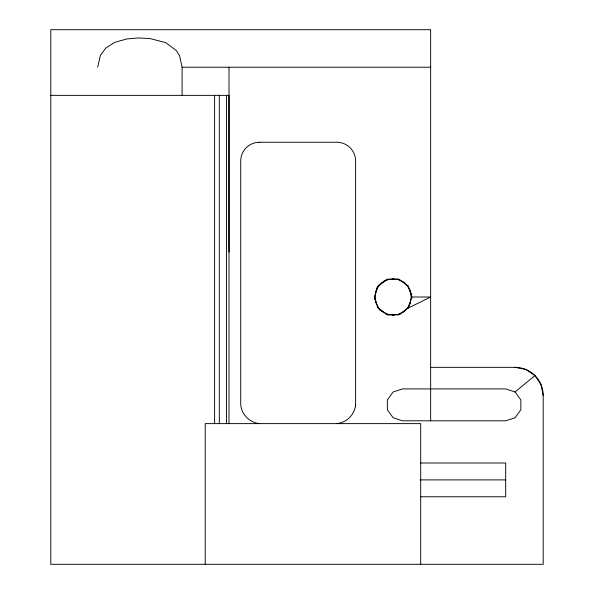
<?xml version="1.0" encoding="UTF-8"?>
<svg xmlns="http://www.w3.org/2000/svg" width="594" height="594" viewBox="0 0 594 594"><rect width="100%" height="100%" fill="white"/><g stroke="black" fill="none" stroke-linecap="round" stroke-linejoin="round"><path stroke-width="0.89" d="M228.987 252.064L229.002 95.352L50.802 95.352M374.532 299.398L376.507 288.884M409.927 304.239L411.739 294.602M97.698 67.219L100.393 55.353L105.843 48.032L114.679 42.389L126.663 38.981L138.202 37.949L149.814 38.506L165.615 42.605L176.203 50.401L179.559 55.65L182.106 67.219L182.106 95.352M408.308 308.026L411.894 297L408.308 285.974L398.93 279.158L387.34 279.158L377.962 285.974L374.376 297L377.962 308.026L387.34 314.842L398.93 314.842L408.308 308.026L430.65 297L411.894 297M375.675 292.181L378.734 285.736M407.536 308.264L410.595 301.819M376.67 288.008L384.452 280.658M402.465 312.726L408.947 306.608M515.05 391.958L520.849 399.933L520.849 409.786L515.05 417.76L505.68 420.804L402.517 420.804L393.139 417.76L387.347 409.786L387.347 399.933L393.139 391.958L402.517 388.914L505.68 388.914L515.05 391.958L534.956 375.586L541.052 384.712L543.198 395.478L543.198 564.3L50.802 564.3L50.802 29.7L430.65 29.7L430.65 420.842M381.058 283.271L388.105 279.418M398.166 314.582L405.212 310.729M385.989 279.937L393.948 278.905M392.322 315.095L400.282 314.063M182.106 67.219L430.65 67.219M259.214 142.248L336.857 142.248A18.756 18.756 0 0 1 355.62 161.004L355.62 406.162M430.65 367.344L515.057 367.344L525.831 369.483L534.956 375.586M420.589 463.008L505.68 463.008L505.68 496.77L420.589 496.77M420.017 479.893L505.68 479.893M392.322 278.905L399.398 279.819M385.989 314.063L393.948 315.095M397.386 278.994L405.212 283.271M388.884 315.006L379.492 309.875L375.297 301.01M402.465 281.274L408.301 286.783M377.324 306.608L383.806 312.726M407.536 285.736L411.352 293.792M409.927 289.761L411.412 297.646M374.859 296.354L376.18 303.363M420.701 564.3L420.701 423.619L205.22 423.619L205.22 564.3M229.002 67.219L229.002 423.619M226.544 95.352L226.544 423.619M219.305 95.352L219.305 423.619M214.612 95.352L214.612 423.433M259.481 142.248A18.756 18.756 0 0 0 240.726 161.004L240.726 404.856A21.102 21.102 0 0 0 259.481 423.619M515.057 367.344A28.133 28.133 0 0 1 543.198 395.478M355.62 404.856A21.102 21.102 0 0 1 336.857 423.619"/></g></svg>
